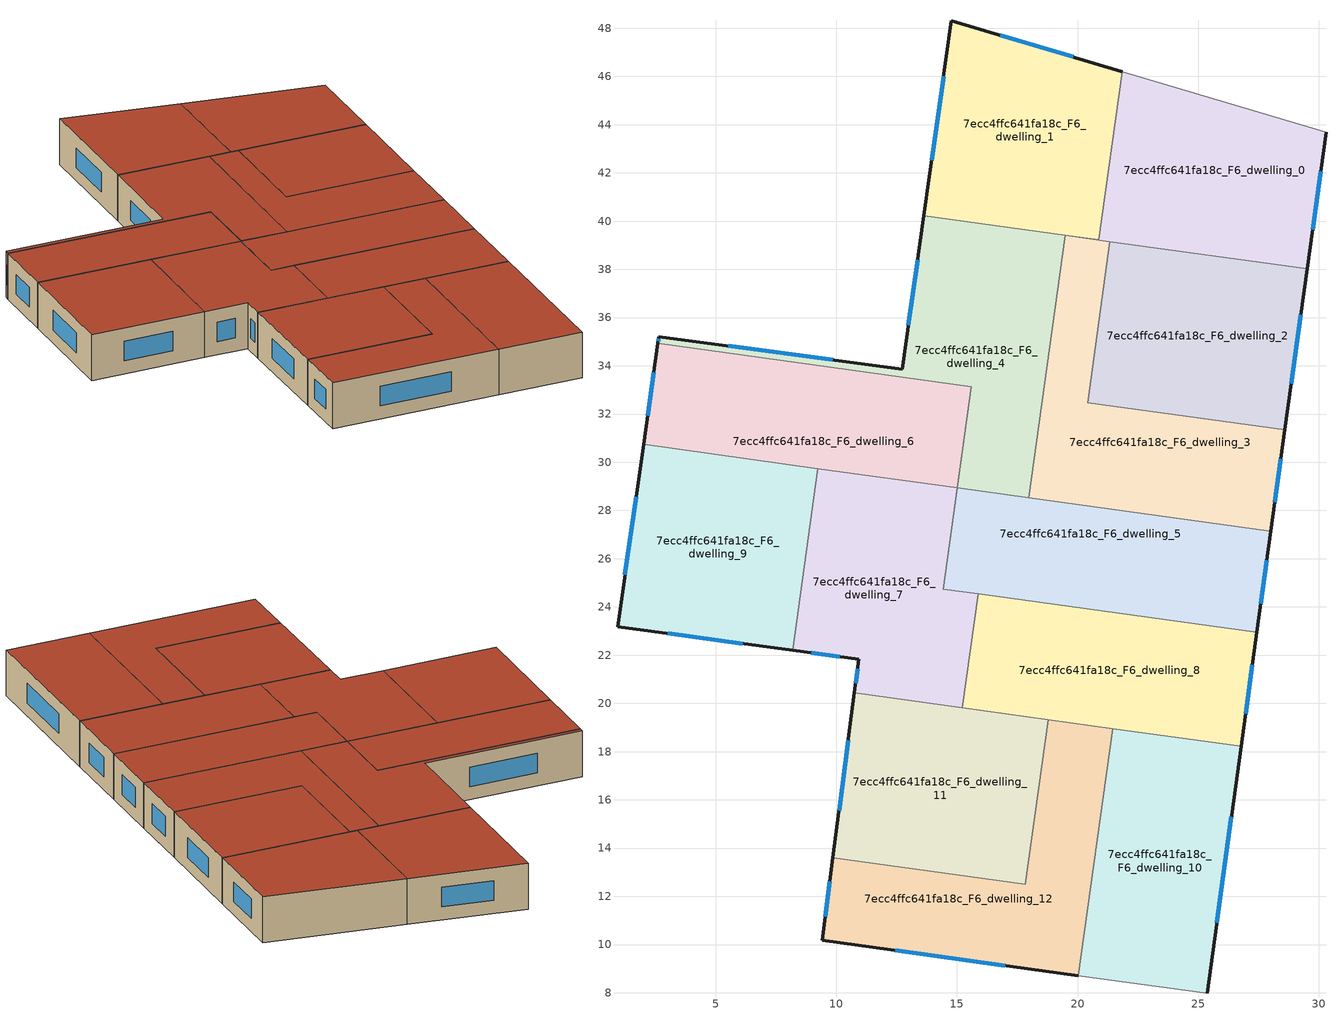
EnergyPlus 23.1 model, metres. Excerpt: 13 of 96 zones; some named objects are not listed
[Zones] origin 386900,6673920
7ecc4ffc641fa18c_F6_dwelling_0
 floor to 7ecc4ffc641fa18c_F5_dwelling_0 (EU_floor_Construction): 30.3,43.68 29.52,38.02 19.48,39.41 20.88,39.22 21.84,46.21 z18
 wall outside (EU_wall_Construction): 29.52,38.02 30.3,43.68 z18:21
 wall to 7ecc4ffc641fa18c_F6_dwelling_1 (EU_wall_Construction): 21.84,46.21 20.88,39.22 19.48,39.41 z18:21
 wall adiabatic (EU_wall_Construction): 30.3,43.68 21.84,46.21 z18:21
 wall to 7ecc4ffc641fa18c_F6_dwelling_2 (EU_wall_Construction): 21.34,39.15 29.52,38.02 z18:21
 wall to 7ecc4ffc641fa18c_F6_dwelling_3 (EU_wall_Construction): 19.48,39.41 21.34,39.15 z18:21
 window (EU_Window_Construction): 29.74,39.64 30.08,42.06 z18.86:20.14
 roof outside (EU_roof_Construction): 29.52,38.02 30.3,43.68 21.84,46.21 20.88,39.22 19.48,39.41 z21
7ecc4ffc641fa18c_F6_dwelling_1
 floor to 7ecc4ffc641fa18c_F5_dwelling_1 (EU_floor_Construction): 21.84,46.21 20.88,39.22 13.62,40.22 14.77,48.32 z18
 wall outside (EU_wall_Construction): 21.84,46.21 14.77,48.32 13.62,40.22 z18:21
 wall to 7ecc4ffc641fa18c_F6_dwelling_4 (EU_wall_Construction): 13.62,40.22 19.48,39.41 z18:21
 window (EU_Window_Construction): 19.82,46.81 16.79,47.71 / 14.44,46 13.95,42.53 z18.86:20.14
 roof outside (EU_roof_Construction): 20.88,39.22 21.84,46.21 14.77,48.32 13.62,40.22 z21
7ecc4ffc641fa18c_F6_dwelling_10
 floor to 7ecc4ffc641fa18c_F5_dwelling_10 (EU_floor_Construction): 26.78,18.22 25.37,7.97 20.03,8.71 21.45,18.96 z18
 wall outside (EU_wall_Construction): 25.37,7.97 26.78,18.22 z18:21
 wall adiabatic (EU_wall_Construction): 20.03,8.71 25.37,7.97 z18:21
 wall to 7ecc4ffc641fa18c_F6_dwelling_12 (EU_wall_Construction): 21.45,18.96 20.03,8.71 z18:21
 wall to 7ecc4ffc641fa18c_F6_dwelling_8 (EU_wall_Construction): 26.78,18.22 21.45,18.96 z18:21
 window (EU_Window_Construction): 25.77,10.9 26.38,15.29 z18.86:20.14
 roof outside (EU_roof_Construction): 25.37,7.97 26.78,18.22 21.45,18.96 20.03,8.71 z21
7ecc4ffc641fa18c_F6_dwelling_11
 floor to 7ecc4ffc641fa18c_F5_dwelling_11 (EU_floor_Construction): 18.78,19.32 17.84,12.5 9.85,13.6 10.75,20.43 z18
 wall outside (EU_wall_Construction): 10.75,20.43 9.85,13.6 z18:21
 wall to 7ecc4ffc641fa18c_F6_dwelling_12 (EU_wall_Construction): 9.85,13.6 17.84,12.5 18.78,19.32 z18:21
 wall to 7ecc4ffc641fa18c_F6_dwelling_7 (EU_wall_Construction): 15.22,19.82 10.75,20.43 z18:21
 wall to 7ecc4ffc641fa18c_F6_dwelling_8 (EU_wall_Construction): 18.78,19.32 15.22,19.82 z18:21
 window (EU_Window_Construction): 10.49,18.48 10.11,15.55 z18.86:20.14
 roof outside (EU_roof_Construction): 17.84,12.5 18.78,19.32 10.75,20.43 9.85,13.6 z21
7ecc4ffc641fa18c_F6_dwelling_12
 floor to 7ecc4ffc641fa18c_F5_dwelling_12 (EU_floor_Construction): 21.45,18.96 20.03,8.71 9.41,10.18 9.85,13.6 17.84,12.5 18.78,19.32 z18
 wall outside (EU_wall_Construction): 9.85,13.6 9.41,10.18 20.03,8.71 z18:21
 wall to 7ecc4ffc641fa18c_F6_dwelling_8 (EU_wall_Construction): 21.45,18.96 18.78,19.32 z18:21
 window (EU_Window_Construction): 12.44,9.76 17,9.13 / 9.73,12.62 9.54,11.16 z18.86:20.14
 roof outside (EU_roof_Construction): 20.03,8.71 21.45,18.96 18.78,19.32 17.84,12.5 9.85,13.6 9.41,10.18 z21
7ecc4ffc641fa18c_F6_dwelling_2
 floor to 7ecc4ffc641fa18c_F5_dwelling_2 (EU_floor_Construction): 29.52,38.02 28.6,31.34 20.42,32.47 21.34,39.15 z18
 wall outside (EU_wall_Construction): 28.6,31.34 29.52,38.02 z18:21
 wall to 7ecc4ffc641fa18c_F6_dwelling_3 (EU_wall_Construction): 21.34,39.15 20.42,32.47 28.6,31.34 z18:21
 window (EU_Window_Construction): 28.86,33.25 29.26,36.11 z18.86:20.14
 roof outside (EU_roof_Construction): 28.6,31.34 29.52,38.02 21.34,39.15 20.42,32.47 z21
7ecc4ffc641fa18c_F6_dwelling_3
 floor to 7ecc4ffc641fa18c_F5_dwelling_3 (EU_floor_Construction): 21.34,39.15 20.42,32.47 28.6,31.34 28.02,27.14 17.98,28.53 19.48,39.41 z18
 wall outside (EU_wall_Construction): 28.02,27.14 28.6,31.34 z18:21
 wall to 7ecc4ffc641fa18c_F6_dwelling_4 (EU_wall_Construction): 19.48,39.41 17.98,28.53 z18:21
 wall to 7ecc4ffc641fa18c_F6_dwelling_5 (EU_wall_Construction): 17.98,28.53 28.02,27.14 z18:21
 window (EU_Window_Construction): 28.18,28.34 28.43,30.14 z18.86:20.14
 roof outside (EU_roof_Construction): 28.02,27.14 28.6,31.34 20.42,32.47 21.34,39.15 19.48,39.41 17.98,28.53 z21
7ecc4ffc641fa18c_F6_dwelling_4
 floor to 7ecc4ffc641fa18c_F5_dwelling_4 (EU_floor_Construction): 19.48,39.41 17.98,28.53 15.01,28.94 15.59,33.14 2.6,34.94 2.64,35.21 12.72,33.86 13.62,40.22 z18
 wall outside (EU_wall_Construction): 13.62,40.22 12.72,33.86 2.64,35.21 2.6,34.94 z18:21
 wall to 7ecc4ffc641fa18c_F6_dwelling_5 (EU_wall_Construction): 15.59,33.14 15.01,28.94 17.98,28.53 z18:21
 wall to 7ecc4ffc641fa18c_F6_dwelling_6 (EU_wall_Construction): 2.6,34.94 15.59,33.14 z18:21
 window (EU_Window_Construction): 2.63,35.13 2.61,35.01 / 9.84,34.25 5.52,34.82 / 13.37,38.4 12.98,35.68 z18.86:20.14
 roof outside (EU_roof_Construction): 17.98,28.53 19.48,39.41 13.62,40.22 12.72,33.86 2.64,35.21 2.6,34.94 15.59,33.14 15.01,28.94 z21
7ecc4ffc641fa18c_F6_dwelling_5
 floor to 7ecc4ffc641fa18c_F5_dwelling_5 (EU_floor_Construction): 28.02,27.14 27.44,22.94 14.43,24.74 15.59,33.14 15.01,28.94 z18
 wall outside (EU_wall_Construction): 27.44,22.94 28.02,27.14 z18:21
 wall to 7ecc4ffc641fa18c_F6_dwelling_6 (EU_wall_Construction): 15.59,33.14 14.43,24.74 z18:21
 wall to 7ecc4ffc641fa18c_F6_dwelling_8 (EU_wall_Construction): 15.88,24.54 27.44,22.94 z18:21
 wall to 7ecc4ffc641fa18c_F6_dwelling_7 (EU_wall_Construction): 14.42,24.74 15.88,24.54 z18:21
 window (EU_Window_Construction): 27.6,24.14 27.85,25.94 z18.86:20.14
 roof outside (EU_roof_Construction): 27.44,22.94 28.02,27.14 15.01,28.94 15.59,33.14 14.43,24.74 z21
7ecc4ffc641fa18c_F6_dwelling_6
 floor to 7ecc4ffc641fa18c_F5_dwelling_6 (EU_floor_Construction): 15.59,33.14 14.42,24.74 15,28.94 2,30.74 2.6,34.94 z18
 wall outside (EU_wall_Construction): 2.6,34.94 2,30.74 z18:21
 wall to 7ecc4ffc641fa18c_F6_dwelling_7 (EU_wall_Construction): 9.22,29.74 15,28.94 14.42,24.74 z18:21
 wall to 7ecc4ffc641fa18c_F6_dwelling_9 (EU_wall_Construction): 2,30.74 9.22,29.74 z18:21
 window (EU_Window_Construction): 2.43,33.74 2.17,31.94 z18.86:20.14
 roof outside (EU_roof_Construction): 14.42,24.74 15.59,33.14 2.6,34.94 2,30.74 15,28.94 z21
7ecc4ffc641fa18c_F6_dwelling_7
 floor to 7ecc4ffc641fa18c_F5_dwelling_7 (EU_floor_Construction): 15,28.94 14.42,24.74 15.88,24.54 15.22,19.82 10.75,20.43 10.93,21.83 8.18,22.2 9.22,29.74 z18
 wall outside (EU_wall_Construction): 8.18,22.2 10.93,21.83 10.75,20.43 z18:21
 wall to 7ecc4ffc641fa18c_F6_dwelling_8 (EU_wall_Construction): 15.22,19.82 15.88,24.54 z18:21
 wall to 7ecc4ffc641fa18c_F6_dwelling_9 (EU_wall_Construction): 9.22,29.74 8.18,22.2 z18:21
 window (EU_Window_Construction): 10.88,21.43 10.8,20.83 / 8.96,22.1 10.14,21.94 z18.86:20.14
 roof outside (EU_roof_Construction): 15.22,19.82 15.88,24.54 14.42,24.74 15,28.94 9.22,29.74 8.18,22.2 10.93,21.83 10.75,20.43 z21
7ecc4ffc641fa18c_F6_dwelling_8
 floor to 7ecc4ffc641fa18c_F5_dwelling_8 (EU_floor_Construction): 27.44,22.94 26.78,18.22 15.22,19.82 15.88,24.54 z18
 wall outside (EU_wall_Construction): 26.78,18.22 27.44,22.94 z18:21
 window (EU_Window_Construction): 26.97,19.57 27.25,21.59 z18.86:20.14
 roof outside (EU_roof_Construction): 26.78,18.22 27.44,22.94 15.88,24.54 15.22,19.82 z21
7ecc4ffc641fa18c_F6_dwelling_9
 floor to 7ecc4ffc641fa18c_F5_dwelling_9 (EU_floor_Construction): 9.22,29.74 8.18,22.2 0.92,23.18 2,30.74 z18
 wall outside (EU_wall_Construction): 2,30.74 0.92,23.18 8.18,22.2 z18:21
 window (EU_Window_Construction): 2.99,22.9 6.11,22.48 / 1.69,28.58 1.23,25.34 z18.86:20.14
 roof outside (EU_roof_Construction): 8.18,22.2 9.22,29.74 2,30.74 0.92,23.18 z21
[Building]
EU S2 Campaign: North Axis=0; Terrain=City; Solar Distribution=FullExterior
[Site:Location]
Helsinki-Vantaa.AP: Latitude=60.317; Longitude=24.963; Time Zone=2; Elevation=54.6
[SizingPeriod:WeatherFileDays]
AnnualSizingPeriod: Begin Month=1; Begin Day of Month=1; End Month=12; End Day of Month=31; Day of Week for Start Day=Monday; Use Weather File Daylight Saving Period=No; Use Weather File Rain and Snow Indicators=No
[MATERIAL]
EU_InternalMass_Material: Roughness=MediumRough; Thickness=0.1; Conductivity=1; Density=1800; Specific Heat=900; Thermal Absorptance=0.9; Solar Absorptance=0.7; Visible Absorptance=0.7
[MATERIAL:NOMASS] Roughness=MediumRough; Thermal Absorptance=0.9; Solar Absorptance=0.7; Visible Absorptance=0.7
Name | Thermal Resistance
EU_wall_NoMass | 1.10183
EU_roof_NoMass; EU_floor_NoMass | 1.70606
[WINDOWMATERIAL:SIMPLEGLAZINGSYSTEM]
EU_Window_SimpleGlazing: UFactor=3.11035; Solar Heat Gain Coefficient=0.8; Visible Transmittance=0.8
[CONSTRUCTION]
EU_wall_Construction: EU_wall_NoMass
EU_roof_Construction: EU_roof_NoMass
EU_floor_Construction: EU_floor_NoMass
EU_Window_Construction: EU_Window_SimpleGlazing
EU_InternalMass_Construction: EU_InternalMass_Material
[ZONE] Type=1; Multiplier=1; Ceiling Height=autocalculate; Floor Area=autocalculate; Part of Total Floor Area=Yes
Name | Volume
7ecc4ffc641fa18c_F6_dwelling_0 | 167.054
7ecc4ffc641fa18c_F6_dwelling_1; 7ecc4ffc641fa18c_F6_dwelling_8 | 167.034
7ecc4ffc641fa18c_F6_dwelling_10; 7ecc4ffc641fa18c_F6_dwelling_3 | 167.041
7ecc4ffc641fa18c_F6_dwelling_11 | 167.027
7ecc4ffc641fa18c_F6_dwelling_12 | 167.047
7ecc4ffc641fa18c_F6_dwelling_2 | 167.016
7ecc4ffc641fa18c_F6_dwelling_4 | 167.042
7ecc4ffc641fa18c_F6_dwelling_5 | 167.053
7ecc4ffc641fa18c_F6_dwelling_6 | 166.976
7ecc4ffc641fa18c_F6_dwelling_7; 7ecc4ffc641fa18c_F6_dwelling_9 | 167.032
[INTERNALMASS] Construction=EU_InternalMass_Construction
Name | Zone or ZoneList | Surface Area
7ecc4ffc641fa18c_F6_dwelling_0_EU_InternalMass | 7ecc4ffc641fa18c_F6_dwelling_0 | 55.6861
7ecc4ffc641fa18c_F6_dwelling_1_EU_InternalMass | 7ecc4ffc641fa18c_F6_dwelling_1 | 55.6799
7ecc4ffc641fa18c_F6_dwelling_2_EU_InternalMass | 7ecc4ffc641fa18c_F6_dwelling_2 | 55.6741
7ecc4ffc641fa18c_F6_dwelling_3_EU_InternalMass | 7ecc4ffc641fa18c_F6_dwelling_3 | 55.6817
7ecc4ffc641fa18c_F6_dwelling_4_EU_InternalMass | 7ecc4ffc641fa18c_F6_dwelling_4 | 55.6804
7ecc4ffc641fa18c_F6_dwelling_5_EU_InternalMass | 7ecc4ffc641fa18c_F6_dwelling_5 | 55.6791
7ecc4ffc641fa18c_F6_dwelling_6_EU_InternalMass | 7ecc4ffc641fa18c_F6_dwelling_6 | 55.6803
7ecc4ffc641fa18c_F6_dwelling_7_EU_InternalMass | 7ecc4ffc641fa18c_F6_dwelling_7 | 55.6774
7ecc4ffc641fa18c_F6_dwelling_8_EU_InternalMass | 7ecc4ffc641fa18c_F6_dwelling_8 | 55.6777
7ecc4ffc641fa18c_F6_dwelling_9_EU_InternalMass | 7ecc4ffc641fa18c_F6_dwelling_9 | 55.6788
7ecc4ffc641fa18c_F6_dwelling_10_EU_InternalMass | 7ecc4ffc641fa18c_F6_dwelling_10 | 55.6823
7ecc4ffc641fa18c_F6_dwelling_11_EU_InternalMass | 7ecc4ffc641fa18c_F6_dwelling_11 | 55.675
7ecc4ffc641fa18c_F6_dwelling_12_EU_InternalMass | 7ecc4ffc641fa18c_F6_dwelling_12 | 55.6827
[OTHEREQUIPMENT] Fuel Type=Electricity; Design Level Calculation Method=Watts/Area; Power per Zone Floor Area=1; Fraction Latent=0; Fraction Radiant=0; Fraction Lost=0; Carbon Dioxide Generation Rate=0; EndUse Subcategory=EU_Step8_InternalGains
Name | Zone or ZoneList or Space or SpaceList | Schedule
EU_Step8_InternalGain_7ecc4ffc641fa18c_F6_dwelling_0_f000 | 7ecc4ffc641fa18c_F6_dwelling_0 | EU_Step8_GainSchedule_7ecc4ffc641fa18c_F6_dwelling_0_f000
EU_Step8_InternalGain_7ecc4ffc641fa18c_F6_dwelling_1_f000 | 7ecc4ffc641fa18c_F6_dwelling_1 | EU_Step8_GainSchedule_7ecc4ffc641fa18c_F6_dwelling_1_f000
EU_Step8_InternalGain_7ecc4ffc641fa18c_F6_dwelling_2_f000 | 7ecc4ffc641fa18c_F6_dwelling_2 | EU_Step8_GainSchedule_7ecc4ffc641fa18c_F6_dwelling_2_f000
EU_Step8_InternalGain_7ecc4ffc641fa18c_F6_dwelling_3_f000 | 7ecc4ffc641fa18c_F6_dwelling_3 | EU_Step8_GainSchedule_7ecc4ffc641fa18c_F6_dwelling_3_f000
EU_Step8_InternalGain_7ecc4ffc641fa18c_F6_dwelling_4_f000 | 7ecc4ffc641fa18c_F6_dwelling_4 | EU_Step8_GainSchedule_7ecc4ffc641fa18c_F6_dwelling_4_f000
EU_Step8_InternalGain_7ecc4ffc641fa18c_F6_dwelling_5_f000 | 7ecc4ffc641fa18c_F6_dwelling_5 | EU_Step8_GainSchedule_7ecc4ffc641fa18c_F6_dwelling_5_f000
EU_Step8_InternalGain_7ecc4ffc641fa18c_F6_dwelling_6_f000 | 7ecc4ffc641fa18c_F6_dwelling_6 | EU_Step8_GainSchedule_7ecc4ffc641fa18c_F6_dwelling_6_f000
EU_Step8_InternalGain_7ecc4ffc641fa18c_F6_dwelling_7_f000 | 7ecc4ffc641fa18c_F6_dwelling_7 | EU_Step8_GainSchedule_7ecc4ffc641fa18c_F6_dwelling_7_f000
EU_Step8_InternalGain_7ecc4ffc641fa18c_F6_dwelling_8_f000 | 7ecc4ffc641fa18c_F6_dwelling_8 | EU_Step8_GainSchedule_7ecc4ffc641fa18c_F6_dwelling_8_f000
EU_Step8_InternalGain_7ecc4ffc641fa18c_F6_dwelling_9_f000 | 7ecc4ffc641fa18c_F6_dwelling_9 | EU_Step8_GainSchedule_7ecc4ffc641fa18c_F6_dwelling_9_f000
EU_Step8_InternalGain_7ecc4ffc641fa18c_F6_dwelling_10_f000 | 7ecc4ffc641fa18c_F6_dwelling_10 | EU_Step8_GainSchedule_7ecc4ffc641fa18c_F6_dwelling_10_f000
EU_Step8_InternalGain_7ecc4ffc641fa18c_F6_dwelling_11_f000 | 7ecc4ffc641fa18c_F6_dwelling_11 | EU_Step8_GainSchedule_7ecc4ffc641fa18c_F6_dwelling_11_f000
EU_Step8_InternalGain_7ecc4ffc641fa18c_F6_dwelling_12_f000 | 7ecc4ffc641fa18c_F6_dwelling_12 | EU_Step8_GainSchedule_7ecc4ffc641fa18c_F6_dwelling_12_f000
[ZONEVENTILATION:DESIGNFLOWRATE] Schedule=EU_AlwaysOn; Design Flow Rate Calculation Method=AirChanges/Hour; Air Changes per Hour=0.756316; Ventilation Type=Natural; Fan Pressure Rise=0; Fan Total Efficiency=1; Constant Term Coefficient=1; Temperature Term Coefficient=0; Velocity Term Coefficient=0; Velocity Squared Term Coefficient=0; Minimum Indoor Temperature=-100; Maximum Indoor Temperature=100; Delta Temperature=-100; Minimum Outdoor Temperature=-100; Maximum Outdoor Temperature=100; Maximum Wind Speed=40
Name | Zone or ZoneList or Space or SpaceList
EU_ConstantAir_7ecc4ffc641fa18c_F6_dwelling_0 | 7ecc4ffc641fa18c_F6_dwelling_0
EU_ConstantAir_7ecc4ffc641fa18c_F6_dwelling_1 | 7ecc4ffc641fa18c_F6_dwelling_1
EU_ConstantAir_7ecc4ffc641fa18c_F6_dwelling_2 | 7ecc4ffc641fa18c_F6_dwelling_2
EU_ConstantAir_7ecc4ffc641fa18c_F6_dwelling_3 | 7ecc4ffc641fa18c_F6_dwelling_3
EU_ConstantAir_7ecc4ffc641fa18c_F6_dwelling_4 | 7ecc4ffc641fa18c_F6_dwelling_4
EU_ConstantAir_7ecc4ffc641fa18c_F6_dwelling_5 | 7ecc4ffc641fa18c_F6_dwelling_5
EU_ConstantAir_7ecc4ffc641fa18c_F6_dwelling_6 | 7ecc4ffc641fa18c_F6_dwelling_6
EU_ConstantAir_7ecc4ffc641fa18c_F6_dwelling_7 | 7ecc4ffc641fa18c_F6_dwelling_7
EU_ConstantAir_7ecc4ffc641fa18c_F6_dwelling_8 | 7ecc4ffc641fa18c_F6_dwelling_8
EU_ConstantAir_7ecc4ffc641fa18c_F6_dwelling_9 | 7ecc4ffc641fa18c_F6_dwelling_9
EU_ConstantAir_7ecc4ffc641fa18c_F6_dwelling_10 | 7ecc4ffc641fa18c_F6_dwelling_10
EU_ConstantAir_7ecc4ffc641fa18c_F6_dwelling_11 | 7ecc4ffc641fa18c_F6_dwelling_11
EU_ConstantAir_7ecc4ffc641fa18c_F6_dwelling_12 | 7ecc4ffc641fa18c_F6_dwelling_12
[HVACTEMPLATE:ZONE:IDEALLOADSAIRSYSTEM] System Availability Schedule=EU_AlwaysOn; Maximum Heating Supply Air Temperature=50; Minimum Cooling Supply Air Temperature=13; Maximum Heating Supply Air Humidity Ratio=0.0156; Minimum Cooling Supply Air Humidity Ratio=0.0077; Heating Limit=NoLimit; Cooling Limit=NoLimit; Heating Availability Schedule=EU_AlwaysOn; Cooling Availability Schedule=EU_CoolingOff; Dehumidification Control Type=ConstantSensibleHeatRatio; Cooling Sensible Heat Ratio=0.7; Dehumidification Setpoint=60; Humidification Control Type=None; Humidification Setpoint=30; Outdoor Air Method=None; Outdoor Air Flow Rate per Person=0.00944; Outdoor Air Flow Rate per Zone Floor Area=0; Outdoor Air Flow Rate per Zone=0; Demand Controlled Ventilation Type=None; Outdoor Air Economizer Type=NoEconomizer; Heat Recovery Type=None; Sensible Heat Recovery Effectiveness=0.7; Latent Heat Recovery Effectiveness=0.65
Name | Template Thermostat
7ecc4ffc641fa18c_F6_dwelling_0 | EU_HeatOnly_7ecc4ffc641fa18c_F6_dwelling_0
7ecc4ffc641fa18c_F6_dwelling_1 | EU_HeatOnly_7ecc4ffc641fa18c_F6_dwelling_1
7ecc4ffc641fa18c_F6_dwelling_2 | EU_HeatOnly_7ecc4ffc641fa18c_F6_dwelling_2
7ecc4ffc641fa18c_F6_dwelling_3 | EU_HeatOnly_7ecc4ffc641fa18c_F6_dwelling_3
7ecc4ffc641fa18c_F6_dwelling_4 | EU_HeatOnly_7ecc4ffc641fa18c_F6_dwelling_4
7ecc4ffc641fa18c_F6_dwelling_5 | EU_HeatOnly_7ecc4ffc641fa18c_F6_dwelling_5
7ecc4ffc641fa18c_F6_dwelling_6 | EU_HeatOnly_7ecc4ffc641fa18c_F6_dwelling_6
7ecc4ffc641fa18c_F6_dwelling_7 | EU_HeatOnly_7ecc4ffc641fa18c_F6_dwelling_7
7ecc4ffc641fa18c_F6_dwelling_8 | EU_HeatOnly_7ecc4ffc641fa18c_F6_dwelling_8
7ecc4ffc641fa18c_F6_dwelling_9 | EU_HeatOnly_7ecc4ffc641fa18c_F6_dwelling_9
7ecc4ffc641fa18c_F6_dwelling_10 | EU_HeatOnly_7ecc4ffc641fa18c_F6_dwelling_10
7ecc4ffc641fa18c_F6_dwelling_11 | EU_HeatOnly_7ecc4ffc641fa18c_F6_dwelling_11
7ecc4ffc641fa18c_F6_dwelling_12 | EU_HeatOnly_7ecc4ffc641fa18c_F6_dwelling_12
[SIZING:ZONE] Zone Cooling Design Supply Air Temperature Input Method=SupplyAirTemperature; Zone Cooling Design Supply Air Temperature=13; Zone Heating Design Supply Air Temperature Input Method=SupplyAirTemperature; Zone Heating Design Supply Air Temperature=50; Zone Cooling Design Supply Air Humidity Ratio=0.008; Zone Heating Design Supply Air Humidity Ratio=0.008; Cooling Design Air Flow Method=DesignDay; Cooling Design Air Flow Rate=0; Cooling Minimum Air Flow per Zone Floor Area=0.000762; Cooling Minimum Air Flow=0; Cooling Minimum Air Flow Fraction=0.2; Heating Design Air Flow Method=DesignDay; Heating Design Air Flow Rate=0; Heating Maximum Air Flow per Zone Floor Area=0.002032; Heating Maximum Air Flow=0.141576; Heating Maximum Air Flow Fraction=0.3; Account for Dedicated Outdoor Air System=No; Dedicated Outdoor Air System Control Strategy=NeutralSupplyAir; Dedicated Outdoor Air Low Setpoint Temperature for Design=autosize; Dedicated Outdoor Air High Setpoint Temperature for Design=autosize; Zone Load Sizing Method=Sensible Load Only No Latent Load; Zone Latent Cooling Design Supply Air Humidity Ratio Input Method=HumidityRatioDifference; Zone Cooling Design Supply Air Humidity Ratio Difference=0.005; Zone Latent Heating Design Supply Air Humidity Ratio Input Method=HumidityRatioDifference; Zone Humidification Design Supply Air Humidity Ratio Difference=0.005
7ecc4ffc641fa18c_F6_dwelling_0; 7ecc4ffc641fa18c_F6_dwelling_1; 7ecc4ffc641fa18c_F6_dwelling_2; 7ecc4ffc641fa18c_F6_dwelling_3; 7ecc4ffc641fa18c_F6_dwelling_4; 7ecc4ffc641fa18c_F6_dwelling_5; 7ecc4ffc641fa18c_F6_dwelling_6; 7ecc4ffc641fa18c_F6_dwelling_7; 7ecc4ffc641fa18c_F6_dwelling_8; 7ecc4ffc641fa18c_F6_dwelling_9; 7ecc4ffc641fa18c_F6_dwelling_10; 7ecc4ffc641fa18c_F6_dwelling_11; 7ecc4ffc641fa18c_F6_dwelling_12
[SCHEDULE:CONSTANT]
Name | Hourly Value
EU_AlwaysOn | 1
EU_CoolingOff | 0
[SCHEDULE:FILE] Column Number=1; Rows to Skip at Top=0; Number of Hours of Data=8760; Column Separator=Comma; Interpolate to Timestep=No; Minutes per Item=60; Adjust Schedule for Daylight Savings=Yes
Name | File
EU_Step8_GainSchedule_7ecc4ffc641fa18c_F6_dwelling_0_f000 | ../../schedules/7ecc4ffc641fa18c/7ecc4ffc641fa18c_F6_dwelling_0_f000_gain.csv
EU_Step8_GainSchedule_7ecc4ffc641fa18c_F6_dwelling_1_f000 | ../../schedules/7ecc4ffc641fa18c/7ecc4ffc641fa18c_F6_dwelling_1_f000_gain.csv
EU_Step8_GainSchedule_7ecc4ffc641fa18c_F6_dwelling_2_f000 | ../../schedules/7ecc4ffc641fa18c/7ecc4ffc641fa18c_F6_dwelling_2_f000_gain.csv
EU_Step8_GainSchedule_7ecc4ffc641fa18c_F6_dwelling_3_f000 | ../../schedules/7ecc4ffc641fa18c/7ecc4ffc641fa18c_F6_dwelling_3_f000_gain.csv
EU_Step8_GainSchedule_7ecc4ffc641fa18c_F6_dwelling_4_f000 | ../../schedules/7ecc4ffc641fa18c/7ecc4ffc641fa18c_F6_dwelling_4_f000_gain.csv
EU_Step8_GainSchedule_7ecc4ffc641fa18c_F6_dwelling_5_f000 | ../../schedules/7ecc4ffc641fa18c/7ecc4ffc641fa18c_F6_dwelling_5_f000_gain.csv
EU_Step8_GainSchedule_7ecc4ffc641fa18c_F6_dwelling_6_f000 | ../../schedules/7ecc4ffc641fa18c/7ecc4ffc641fa18c_F6_dwelling_6_f000_gain.csv
EU_Step8_GainSchedule_7ecc4ffc641fa18c_F6_dwelling_7_f000 | ../../schedules/7ecc4ffc641fa18c/7ecc4ffc641fa18c_F6_dwelling_7_f000_gain.csv
EU_Step8_GainSchedule_7ecc4ffc641fa18c_F6_dwelling_8_f000 | ../../schedules/7ecc4ffc641fa18c/7ecc4ffc641fa18c_F6_dwelling_8_f000_gain.csv
EU_Step8_GainSchedule_7ecc4ffc641fa18c_F6_dwelling_9_f000 | ../../schedules/7ecc4ffc641fa18c/7ecc4ffc641fa18c_F6_dwelling_9_f000_gain.csv
EU_Step8_GainSchedule_7ecc4ffc641fa18c_F6_dwelling_10_f000 | ../../schedules/7ecc4ffc641fa18c/7ecc4ffc641fa18c_F6_dwelling_10_f000_gain.csv
EU_Step8_GainSchedule_7ecc4ffc641fa18c_F6_dwelling_11_f000 | ../../schedules/7ecc4ffc641fa18c/7ecc4ffc641fa18c_F6_dwelling_11_f000_gain.csv
EU_Step8_GainSchedule_7ecc4ffc641fa18c_F6_dwelling_12_f000 | ../../schedules/7ecc4ffc641fa18c/7ecc4ffc641fa18c_F6_dwelling_12_f000_gain.csv
